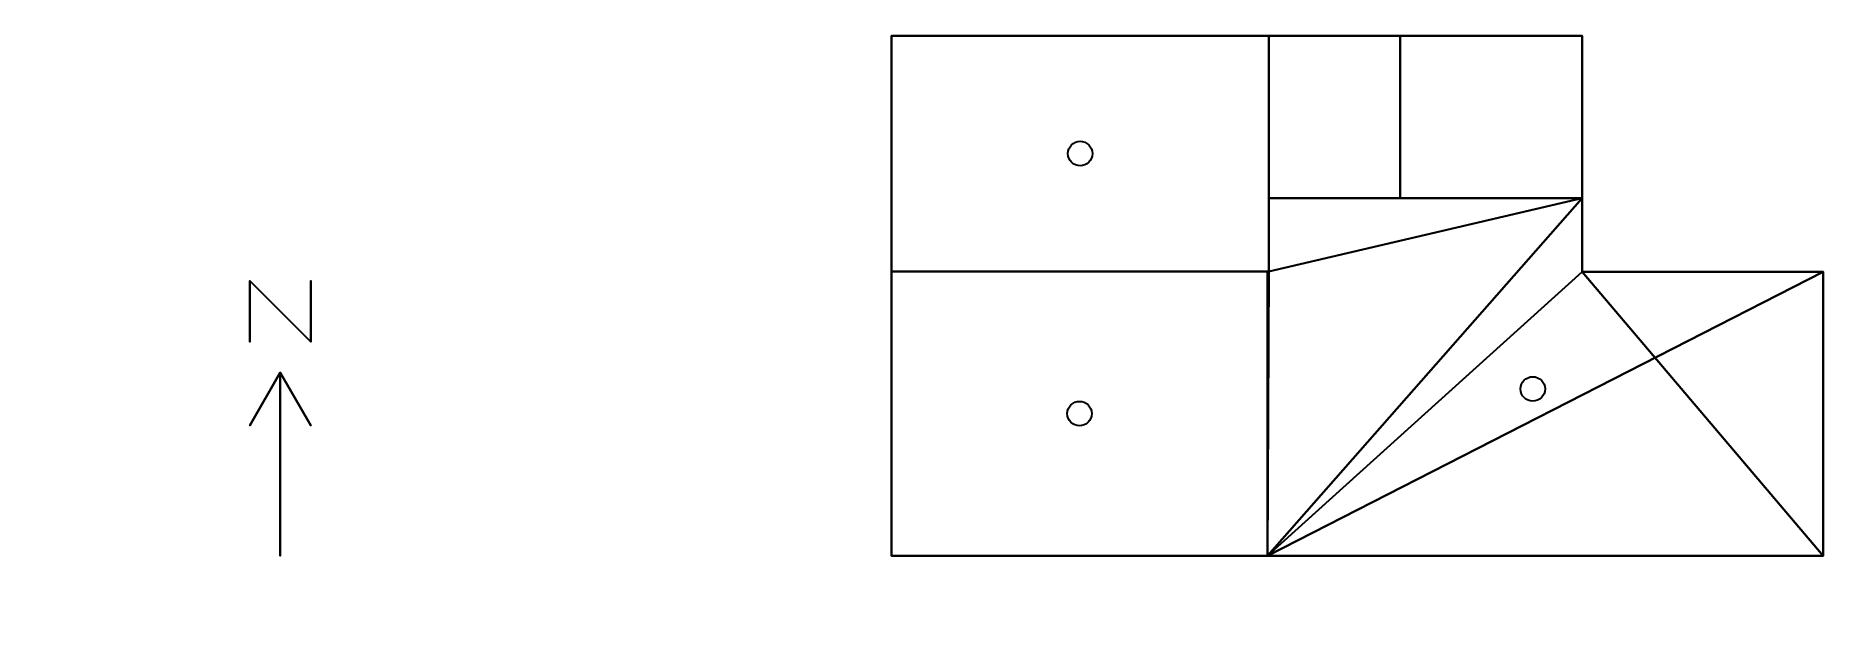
# Model space of a CAD drawing. Header units: metres. Extents: x 30.1 to 59.3, y 4.3 to 14.
import ezdxf

# ---------------------------------------------------------------- set-up
doc = ezdxf.new("R2010")
doc.units = ezdxf.units.M

msp = doc.modelspace()

# ---------------------------------------------------------------- linework, layer by layer
at = {"layer": '1', "color": 3}
for points in [[(33.5751, 9.9393, 0.1), (33.5751, 9.9393), (33.5751, 8.9393), (33.5751, 8.9393, 0.1)], [(33.5751, 9.9393, 0.1), (33.5751, 9.9393), (34.5751, 8.9393), (34.5751, 8.9393, 0.1)], [(34.5751, 9.9393, 0.1), (34.5751, 9.9393), (34.5751, 8.9393), (34.5751, 8.9393, 0.1)], [(34.0751, 8.4393, 0.1), (34.0751, 8.4393), (33.5751, 7.57328), (33.5751, 7.57328, 0.1)], [(34.0751, 8.4393, 0.1), (34.0751, 8.4393), (34.0751, 5.4393), (34.0751, 5.4393, 0.1)], [(34.0751, 8.4393, 0.1), (34.0751, 8.4393), (34.5751, 7.57328), (34.5751, 7.57328, 0.1)]]:
    msp.add_3dface(points, dxfattribs=at)
at = {"layer": 'ZONE_0', "color": 10}
msp.add_circle((47.15199, 7.76697, 0.85), 0.2, dxfattribs=at)
at = {"layer": 'ZONE_0', "color": 43}
for points in [[(50.2289, 10.0946, 3), (50.2289, 10.0946), (44.0751, 10.0946), (44.0751, 10.0946, 3)], [(44.0751, 10.0946, 3), (44.0751, 10.0946), (44.0751, 5.4393), (44.0751, 5.4393, 3)], [(50.2289, 5.4393, 3), (50.2289, 5.4393), (50.2289, 10.0946), (50.2289, 10.0946, 3)], [(44.0751, 5.4393, 3), (44.0751, 5.4393), (50.2289, 5.4393), (50.2289, 5.4393, 3)]]:
    msp.add_3dface(points, dxfattribs=at)
at = {"layer": 'ZONE_0', "color": 8}
msp.add_3dface([(44.0751, 10.0946), (50.2289, 10.0946), (50.2289, 5.4393), (44.0751, 5.4393)], dxfattribs=at)
at = {"layer": 'ZONE_0', "color": 15}
msp.add_3dface([(44.0751, 10.0946, 3), (44.0751, 5.4393, 3), (50.2289, 5.4393, 3), (50.2289, 10.0946, 3)], dxfattribs=at)
at = {"layer": 'ZONE_0', "color": 143}
msp.add_3dface([(45.6135, 5.4393, 2.25), (45.6135, 5.4393, 0.75), (48.6904, 5.4393, 0.75), (48.6904, 5.4393, 2.25)], dxfattribs=at)
at = {"layer": 'ZONE_1', "color": 10}
msp.add_circle((47.16198, 12.02272, 0.85), 0.2, dxfattribs=at)
at = {"layer": 'ZONE_1', "color": 43}
for points in [[(50.2489, 13.9508, 3), (50.2489, 13.9508), (44.0751, 13.9508), (44.0751, 13.9508, 3)], [(44.0751, 13.9508, 3), (44.0751, 13.9508), (44.0751, 10.0946), (44.0751, 10.0946, 3)], [(50.2489, 11.2934, 3), (50.2489, 11.2934), (50.2489, 13.9508), (50.2489, 13.9508, 3)], [(50.2489, 10.0946, 3), (50.2489, 10.0946), (50.2489, 11.2934), (50.2489, 11.2934, 3)], [(44.0751, 10.0946, 3), (44.0751, 10.0946), (50.2289, 10.0946), (50.2289, 10.0946, 3)]]:
    msp.add_3dface(points, dxfattribs=at)
at = {"layer": 'ZONE_1', "color": 8}
msp.add_3dface([(44.0751, 13.9508), (50.2489, 13.9508), (50.2489, 10.0946), (44.0751, 10.0946)], dxfattribs=at)
at = {"layer": 'ZONE_1', "color": 15}
msp.add_3dface([(44.0751, 13.9508, 3), (44.0751, 10.0946, 3), (50.2489, 10.0946, 3), (50.2489, 13.9508, 3)], dxfattribs=at)
at = {"layer": 'ZONE_1', "color": 143}
msp.add_3dface([(48.7054, 13.9508, 2.25), (48.7054, 13.9508, 0.75), (45.6185, 13.9508, 0.75), (45.6185, 13.9508, 2.25)], dxfattribs=at)
at = {"layer": 'ZONE_2', "color": 43}
for points in [[(55.3738, 13.9508, 3), (55.3738, 13.9508), (52.3967, 13.9508), (52.3967, 13.9508, 3)], [(52.3967, 13.9508, 3), (52.3967, 13.9508), (52.3967, 11.2934), (52.3967, 11.2934, 3)], [(55.3738, 11.2934, 3), (55.3738, 11.2934), (55.3738, 13.9508), (55.3738, 13.9508, 3)], [(52.3967, 11.2934, 3), (52.3967, 11.2934), (55.3738, 11.2934), (55.3738, 11.2934, 3)]]:
    msp.add_3dface(points, dxfattribs=at)
at = {"layer": 'ZONE_2', "color": 8}
msp.add_3dface([(52.3967, 13.9508), (55.3738, 13.9508), (55.3738, 11.2934), (52.3967, 11.2934)], dxfattribs=at)
at = {"layer": 'ZONE_2', "color": 15}
msp.add_3dface([(52.3967, 13.9508, 3), (52.3967, 11.2934, 3), (55.3738, 11.2934, 3), (55.3738, 13.9508, 3)], dxfattribs=at)
at = {"layer": 'ZONE_3', "color": 43}
for points in [[(52.3967, 13.9508, 3), (52.3967, 13.9508), (50.2489, 13.9508), (50.2489, 13.9508, 3)], [(50.2489, 13.9508, 3), (50.2489, 13.9508), (50.2489, 11.2934), (50.2489, 11.2934, 3)], [(52.3967, 11.2934, 3), (52.3967, 11.2934), (52.3967, 13.9508), (52.3967, 13.9508, 3)], [(50.2489, 11.2934, 3), (50.2489, 11.2934), (52.3967, 11.2934), (52.3967, 11.2934, 3)]]:
    msp.add_3dface(points, dxfattribs=at)
at = {"layer": 'ZONE_3', "color": 8}
msp.add_3dface([(50.2489, 13.9508), (52.3967, 13.9508), (52.3967, 11.2934), (50.2489, 11.2934)], dxfattribs=at)
at = {"layer": 'ZONE_3', "color": 15}
msp.add_3dface([(50.2489, 13.9508, 3), (50.2489, 11.2934, 3), (52.3967, 11.2934, 3), (52.3967, 13.9508, 3)], dxfattribs=at)
at = {"layer": 'ZONE_4', "color": 10}
msp.add_circle((54.56763, 8.16987, 0.85), 0.2, dxfattribs=at)
at = {"layer": 'ZONE_4', "color": 8}
for points in [[(55.3738, 11.2934), (55.3738, 10.0847), (50.2289, 5.4393)], [(55.3738, 11.2934), (50.2289, 5.4393), (50.2489, 10.0946)], [(55.3738, 11.2934), (50.2489, 10.0946), (50.2489, 11.2934)], [(50.2289, 5.4393), (50.2289, 10.0946), (50.2489, 10.0946)], [(55.3738, 10.0847), (59.3198, 5.4393), (50.2289, 5.4393)], [(55.3738, 10.0847), (59.3198, 10.0847), (59.3198, 5.4393)]]:
    msp.add_3dface(points, dxfattribs=at)
at = {"layer": 'ZONE_4', "color": 15}
for points in [[(55.3738, 11.2934, 3), (50.2489, 10.0946, 3), (50.2289, 5.4393, 3)], [(55.3738, 11.2934, 3), (50.2289, 5.4393, 3), (55.3738, 10.0847, 3)], [(55.3738, 11.2934, 3), (50.2489, 11.2934, 3), (50.2489, 10.0946, 3)], [(50.2489, 10.0946, 3), (50.2289, 10.0946, 3), (50.2289, 5.4393, 3)], [(50.2289, 5.4393, 3), (59.3198, 5.4393, 3), (59.3198, 10.0847, 3)], [(50.2289, 5.4393, 3), (59.3198, 10.0847, 3), (55.3738, 10.0847, 3)]]:
    msp.add_3dface(points, dxfattribs=at)
at = {"layer": 'ZONE_4', "color": 43}
for points in [[(50.2489, 11.2934, 3), (50.2489, 11.2934), (50.2489, 10.0946), (50.2489, 10.0946, 3)], [(52.3967, 11.2934, 3), (52.3967, 11.2934), (50.2489, 11.2934), (50.2489, 11.2934, 3)], [(55.3738, 11.2934, 3), (55.3738, 11.2934), (52.3967, 11.2934), (52.3967, 11.2934, 3)], [(55.3738, 10.0847, 3), (55.3738, 10.0847), (55.3738, 11.2934), (55.3738, 11.2934, 3)], [(50.2289, 10.0946, 3), (50.2289, 10.0946), (50.2289, 5.4393), (50.2289, 5.4393, 3)], [(59.3198, 10.0847, 3), (59.3198, 10.0847), (55.3738, 10.0847), (55.3738, 10.0847, 3)], [(59.3198, 5.4393, 3), (59.3198, 5.4393), (59.3198, 10.0847), (59.3198, 10.0847, 3)], [(50.2289, 5.4393, 3), (50.2289, 5.4393), (59.3198, 5.4393), (59.3198, 5.4393, 3)]]:
    msp.add_3dface(points, dxfattribs=at)
at = {"layer": 'ZONE_4', "color": 143}
msp.add_3dface([(52.5016, 5.4393, 2.25), (52.5016, 5.4393, 0.75), (57.0471, 5.4393, 0.75), (57.0471, 5.4393, 2.25)], dxfattribs=at)

doc.saveas('drawing.dxf')
